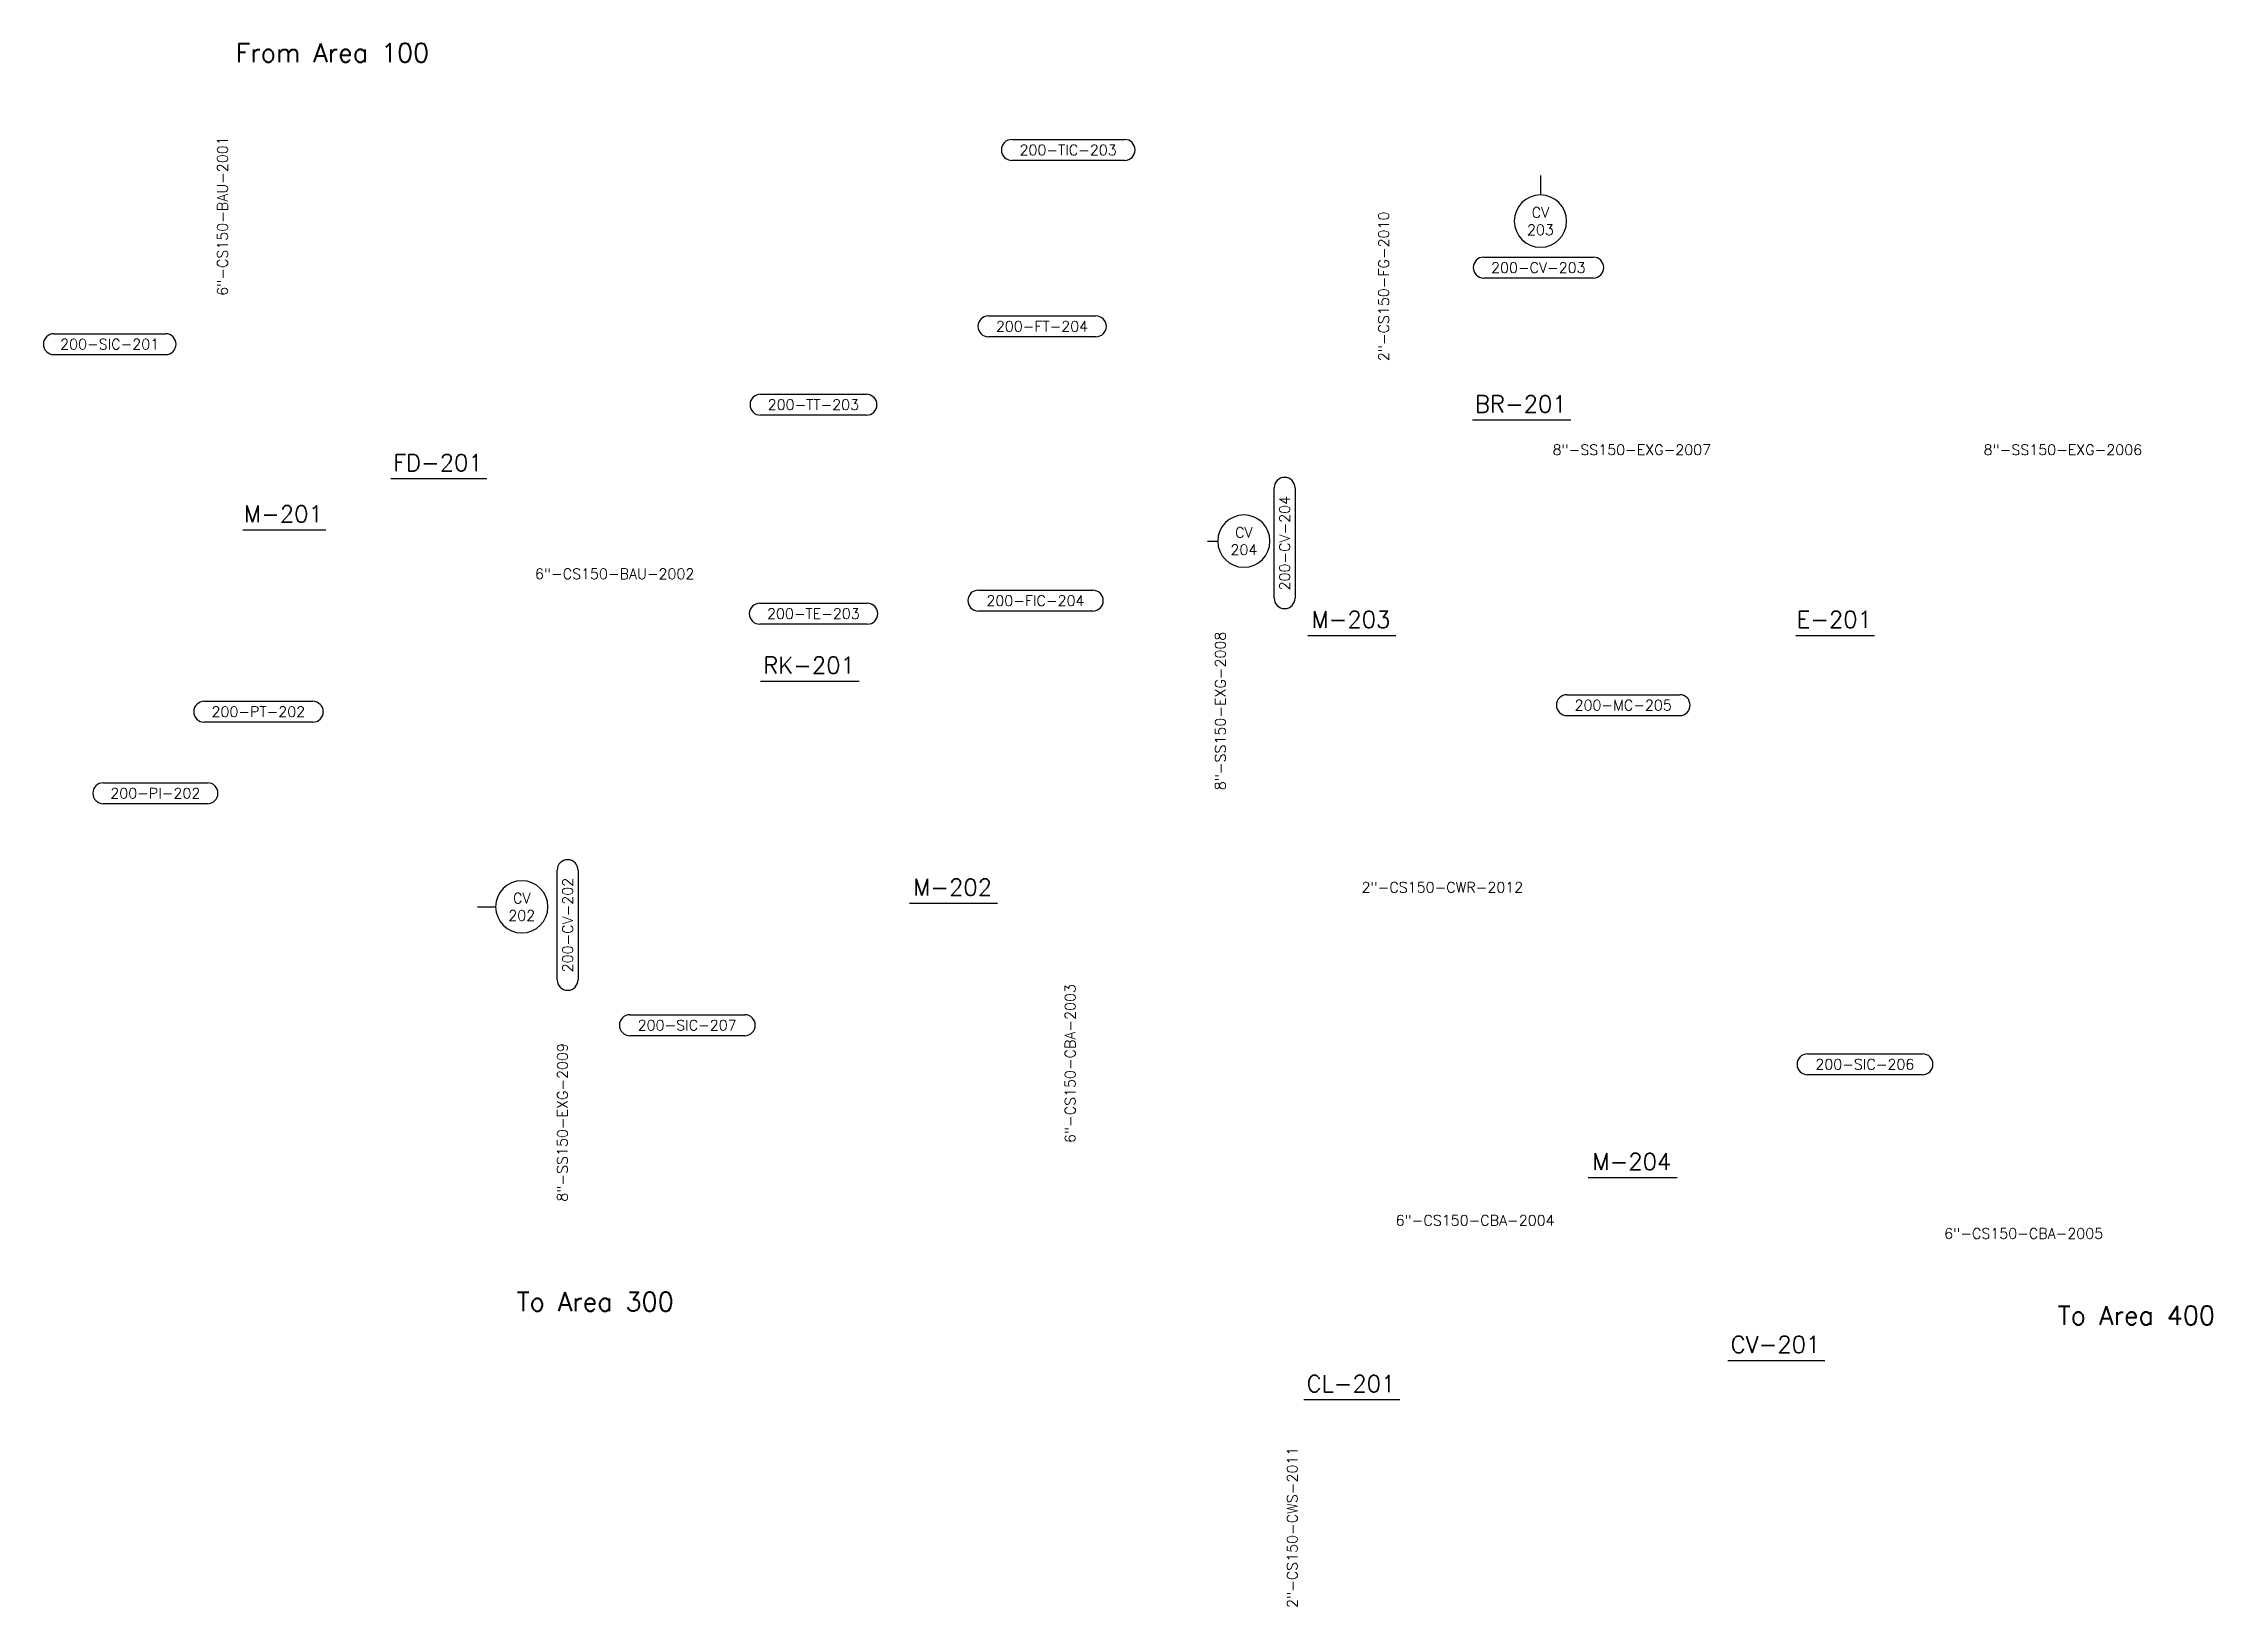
# Model space of a CAD drawing. Header units: inches. Extents: x 4.7 to 25.5, y 3.7 to 18.7.
import ezdxf
from ezdxf.enums import TextEntityAlignment as Align

# ---------------------------------------------------------------- set-up
doc = ezdxf.new("R2010")
doc.units = ezdxf.units.IN
doc.header["$MEASUREMENT"] = 0
doc.layers.add('Instrument', color=40, linetype='Continuous')
doc.layers.add('Text', color=7, linetype='Continuous')
doc.styles.get("Standard").update_dxf_attribs({"font": 'romans.shx', "height": 0.1})
doc.dimstyles.get("Standard").update_dxf_attribs({"dimtxt": 0.18, "dimasz": 0.18, "dimexe": 0.18, "dimexo": 0.0625, "dimgap": 0.09, "dimtad": 0, "dimtih": 1, "dimtoh": 1, "dimdec": 4, "dimzin": 0, "dimdsep": 46, "dimtxsty": 'Standard', "dimcen": 0.09, "dimadec": 0, "dimazin": 0, "dimtfac": 1, "dimtdec": 4, "dimtofl": 0, "dimtmove": 0, "dimatfit": 3, "dimfxl": 1, "dimtolj": 1, "dimtzin": 0, "dimarcsym": 0})

# ---------------------------------------------------------------- blocks, each defined once
blk = doc.blocks.new('*U16')
at = {"color": 0, "linetype": 'ByBlock', "lineweight": -3}
blk.add_line((-0.463, -0.152), (0.479, -0.152), dxfattribs=at)
at = {"color": 0, "linetype": 'ByBlock', "lineweight": -2}
blk.add_attdef('#(Equipment.Tag)', text='', height=0.16, dxfattribs=at).set_placement((0, 0), align=Align.MIDDLE)
blk = doc.blocks.new('*U17')
at = {"color": 0, "linetype": 'ByBlock', "lineweight": -3}
blk.add_line((-0.45, -0.152), (0.467, -0.152), dxfattribs=at)
at = {"color": 0, "linetype": 'ByBlock', "lineweight": -2}
blk.add_attdef('#(Equipment.Tag)', text='', height=0.16, dxfattribs=at).set_placement((0, 0), align=Align.MIDDLE)
blk = doc.blocks.new('*U18')
at = {"color": 0, "linetype": 'ByBlock', "lineweight": -3}
blk.add_line((-0.455, -0.152), (0.471, -0.152), dxfattribs=at)
at = {"color": 0, "linetype": 'ByBlock', "lineweight": -2}
blk.add_attdef('#(Equipment.Tag)', text='', height=0.16, dxfattribs=at).set_placement((0, 0), align=Align.MIDDLE)
blk = doc.blocks.new('*U19')
at = {"color": 0, "linetype": 'ByBlock', "lineweight": -3}
blk.add_line((-0.369, -0.152), (0.385, -0.152), dxfattribs=at)
at = {"color": 0, "linetype": 'ByBlock', "lineweight": -2}
blk.add_attdef('#(Equipment.Tag)', text='', height=0.16, dxfattribs=at).set_placement((0, 0), align=Align.MIDDLE)
blk = doc.blocks.new('Pipeline Tag_block')
at = {"color": 0, "linetype": 'ByBlock', "lineweight": -2}
blk.add_attdef('#(TargetObject.Tag)', text='', height=0.1, dxfattribs=at).set_placement((0, 0), align=Align.MIDDLE_CENTER)
blk = doc.blocks.new('*U120')
at = {"color": 0, "linetype": 'ByBlock', "lineweight": -2}
for p, q in [((-0.533, 0.093), (-0.021, 0.093)), ((-0.021, 0.093), (0.496, 0.093)), ((0.496, -0.108), (-0.533, -0.108))]:
    blk.add_line(p, q, dxfattribs=at)
for centre, start, end in [((-0.533, -0.007), 90, 270), ((0.496, -0.007), 270, 90)]:
    blk.add_arc(centre, 0.1, start, end, dxfattribs=at)
blk.add_attdef('#(TargetObject.Tag)', text='', height=0.1, dxfattribs=at).set_placement((-0.02, -0.057), align=Align.CENTER)
blk = doc.blocks.new('*U80')
at = {"color": 0, "linetype": 'ByBlock', "lineweight": -2}
for p, q in [((-0.526, 0.093), (-0.021, 0.093)), ((-0.021, 0.093), (0.488, 0.093)), ((0.488, -0.108), (-0.526, -0.108))]:
    blk.add_line(p, q, dxfattribs=at)
for centre, start, end in [((-0.526, -0.007), 90, 270), ((0.488, -0.007), 270, 90)]:
    blk.add_arc(centre, 0.1, start, end, dxfattribs=at)
blk.add_attdef('#(TargetObject.Tag)', text='', height=0.1, dxfattribs=at).set_placement((-0.02, -0.057), align=Align.CENTER)
blk = doc.blocks.new('*U90')
at = {"color": 0, "linetype": 'ByBlock', "lineweight": -2}
for start, end in [(0, 180), (180, 0)]:
    blk.add_arc((0, 0), 0.25, start, end, dxfattribs=at)
blk.add_wipeout([(-0.102, 0.149), (0.107, 0.151), (0.107, 0.024), (-0.102, 0.024)], dxfattribs=at)
blk.add_wipeout([(-0.157, -0.024), (0.162, -0.024), (0.162, -0.155), (-0.157, -0.155)], dxfattribs=at)
for tag, p in [('#(TargetObject.Type)', (0, 0.083)), ('#(TargetObject.LoopNumber)', (0, -0.083))]:
    blk.add_attdef(tag, text='', height=0.1, dxfattribs=at).set_placement(p, align=Align.MIDDLE_CENTER)
blk = doc.blocks.new('*U89')
at = {"color": 0, "linetype": 'ByBlock', "lineweight": -2}
for p, q in [((-0.543, 0.093), (-0.021, 0.093)), ((-0.021, 0.093), (0.506, 0.093)), ((0.506, -0.108), (-0.543, -0.108))]:
    blk.add_line(p, q, dxfattribs=at)
for centre, start, end in [((-0.543, -0.007), 90, 270), ((0.506, -0.007), 270, 90)]:
    blk.add_arc(centre, 0.1, start, end, dxfattribs=at)
blk.add_attdef('#(TargetObject.Tag)', text='', height=0.1, dxfattribs=at).set_placement((-0.02, -0.057), align=Align.CENTER)
blk = doc.blocks.new('*U121')
at = {"color": 0, "linetype": 'ByBlock', "lineweight": -2}
for p, q in [((-0.559, 0.093), (-0.021, 0.093)), ((-0.021, 0.093), (0.521, 0.093)), ((0.521, -0.108), (-0.559, -0.108))]:
    blk.add_line(p, q, dxfattribs=at)
for centre, start, end in [((-0.559, -0.007), 90, 270), ((0.521, -0.007), 270, 90)]:
    blk.add_arc(centre, 0.1, start, end, dxfattribs=at)
blk.add_attdef('#(TargetObject.Tag)', text='', height=0.1, dxfattribs=at).set_placement((-0.02, -0.057), align=Align.CENTER)
blk = doc.blocks.new('*U92')
at = {"color": 0, "linetype": 'ByBlock', "lineweight": -2}
for p, q in [((-0.538, 0.093), (-0.021, 0.093)), ((-0.021, 0.093), (0.501, 0.093)), ((0.501, -0.108), (-0.538, -0.108))]:
    blk.add_line(p, q, dxfattribs=at)
for centre, start, end in [((-0.538, -0.007), 90, 270), ((0.501, -0.007), 270, 90)]:
    blk.add_arc(centre, 0.1, start, end, dxfattribs=at)
blk.add_attdef('#(TargetObject.Tag)', text='', height=0.1, dxfattribs=at).set_placement((-0.02, -0.057), align=Align.CENTER)
blk = doc.blocks.new('*U77')
at = {"color": 0, "linetype": 'ByBlock', "lineweight": -2}
for p, q in [((-0.518, 0.093), (-0.021, 0.093)), ((-0.021, 0.093), (0.48, 0.093)), ((0.48, -0.108), (-0.518, -0.108))]:
    blk.add_line(p, q, dxfattribs=at)
for centre, start, end in [((-0.518, -0.007), 90, 270), ((0.48, -0.007), 270, 90)]:
    blk.add_arc(centre, 0.1, start, end, dxfattribs=at)
blk.add_attdef('#(TargetObject.Tag)', text='', height=0.1, dxfattribs=at).set_placement((-0.02, -0.057), align=Align.CENTER)
blk = doc.blocks.new('*U100')
at = {"color": 0, "linetype": 'ByBlock', "lineweight": -3}
blk.add_line((-0.389, -0.152), (0.405, -0.152), dxfattribs=at)
at = {"color": 0, "linetype": 'ByBlock', "lineweight": -2}
blk.add_attdef('#(Equipment.Tag)', text='', height=0.16, dxfattribs=at).set_placement((0, 0), align=Align.MIDDLE)
blk = doc.blocks.new('*U103')
at = {"color": 0, "linetype": 'ByBlock', "lineweight": -2}
for p, q in [((-0.554, 0.093), (-0.021, 0.093)), ((-0.021, 0.093), (0.516, 0.093)), ((0.516, -0.108), (-0.554, -0.108))]:
    blk.add_line(p, q, dxfattribs=at)
for centre, start, end in [((-0.554, -0.007), 90, 270), ((0.516, -0.007), 270, 90)]:
    blk.add_arc(centre, 0.1, start, end, dxfattribs=at)
blk.add_attdef('#(TargetObject.Tag)', text='', height=0.1, dxfattribs=at).set_placement((-0.02, -0.057), align=Align.CENTER)
blk = doc.blocks.new('*U104')
at = {"color": 0, "linetype": 'ByBlock', "lineweight": -3}
blk.add_line((-0.414, -0.152), (0.43, -0.152), dxfattribs=at)
at = {"color": 0, "linetype": 'ByBlock', "lineweight": -2}
blk.add_attdef('#(Equipment.Tag)', text='', height=0.16, dxfattribs=at).set_placement((0, 0), align=Align.MIDDLE)
blk = doc.blocks.new('*U107')
at = {"color": 0, "linetype": 'ByBlock', "lineweight": -2}
for p, q in [((-0.569, 0.093), (-0.021, 0.093)), ((-0.021, 0.093), (0.532, 0.093)), ((0.532, -0.108), (-0.569, -0.108))]:
    blk.add_line(p, q, dxfattribs=at)
for centre, start, end in [((-0.569, -0.007), 90, 270), ((0.532, -0.007), 270, 90)]:
    blk.add_arc(centre, 0.1, start, end, dxfattribs=at)
blk.add_attdef('#(TargetObject.Tag)', text='', height=0.1, dxfattribs=at).set_placement((-0.02, -0.057), align=Align.CENTER)
blk = doc.blocks.new('*U122')
at = {"color": 0, "linetype": 'ByBlock', "lineweight": -2}
for start, end in [(0, 180), (180, 0)]:
    blk.add_arc((0, 0), 0.25, start, end, dxfattribs=at)
blk.add_wipeout([(-0.102, 0.149), (0.107, 0.151), (0.107, 0.024), (-0.102, 0.024)], dxfattribs=at)
blk.add_wipeout([(-0.16, -0.024), (0.164, -0.024), (0.164, -0.155), (-0.16, -0.155)], dxfattribs=at)
for tag, p in [('#(TargetObject.Type)', (0, 0.083)), ('#(TargetObject.LoopNumber)', (0, -0.083))]:
    blk.add_attdef(tag, text='', height=0.1, dxfattribs=at).set_placement(p, align=Align.MIDDLE_CENTER)
blk = doc.blocks.new('*U123')
at = {"color": 0, "linetype": 'ByBlock', "lineweight": -2}
for p, q in [((-0.546, 0.093), (-0.021, 0.093)), ((-0.021, 0.093), (0.509, 0.093)), ((0.509, -0.108), (-0.546, -0.108))]:
    blk.add_line(p, q, dxfattribs=at)
for centre, start, end in [((-0.546, -0.007), 90, 270), ((0.509, -0.007), 270, 90)]:
    blk.add_arc(centre, 0.1, start, end, dxfattribs=at)
blk.add_attdef('#(TargetObject.Tag)', text='', height=0.1, dxfattribs=at).set_placement((-0.02, -0.057), align=Align.CENTER)
blk = doc.blocks.new('*U115')
at = {"color": 0, "linetype": 'ByBlock', "lineweight": -2}
for p, q in [((-0.566, 0.093), (-0.021, 0.093)), ((-0.021, 0.093), (0.529, 0.093)), ((0.529, -0.108), (-0.566, -0.108))]:
    blk.add_line(p, q, dxfattribs=at)
for centre, start, end in [((-0.566, -0.007), 90, 270), ((0.529, -0.007), 270, 90)]:
    blk.add_arc(centre, 0.1, start, end, dxfattribs=at)
blk.add_attdef('#(TargetObject.Tag)', text='', height=0.1, dxfattribs=at).set_placement((-0.02, -0.057), align=Align.CENTER)
blk = doc.blocks.new('*U116')
at = {"color": 0, "linetype": 'ByBlock', "lineweight": -3}
blk.add_line((-0.418, -0.152), (0.434, -0.152), dxfattribs=at)
at = {"color": 0, "linetype": 'ByBlock', "lineweight": -2}
blk.add_attdef('#(Equipment.Tag)', text='', height=0.16, dxfattribs=at).set_placement((0, 0), align=Align.MIDDLE)

msp = doc.modelspace()

# ---------------------------------------------------------------- block references
at = {"layer": 'Instrument', "linetype": 'ByBlock'}
for name, p, values in [('*U90', (19.048, 17), {'#(TargetObject.Type)': 'CV', '#(TargetObject.LoopNumber)': '203'}), ('*U122', (16.21, 13.938), {'#(TargetObject.Type)': 'CV', '#(TargetObject.LoopNumber)': '204'}), ('*U90', (9.299, 10.438), {'#(TargetObject.Type)': 'CV', '#(TargetObject.LoopNumber)': '202'})]:
    msp.add_blockref(name, p, dxfattribs=at).add_auto_attribs(values)
at = {"layer": 'Text', "rotation": 90}
for p, values in [((6.435, 17.048), {'#(TargetObject.Tag)': '6"-CS150-BAU-2001'}), ((17.548, 16.375), {'#(TargetObject.Tag)': '2"-CS150-FG-2010'}), ((15.985, 12.312), {'#(TargetObject.Tag)': '8"-SS150-EXG-2008'}), ((14.548, 8.938), {'#(TargetObject.Tag)': '6"-CS150-CBA-2003'}), ((9.688, 8.375), {'#(TargetObject.Tag)': '8"-SS150-EXG-2009'}), ((16.673, 4.5), {'#(TargetObject.Tag)': '2"-CS150-CWS-2011'})]:
    msp.add_blockref('Pipeline Tag_block', p, dxfattribs=at).add_auto_attribs(values)
at = {"layer": 'Text'}
for name, p, values in [('*U121', (14.548, 17.688), {'#(TargetObject.Tag)': '200-TIC-203'}), ('*U120', (14.298, 16), {'#(TargetObject.Tag)': '200-FT-204'}), ('*U103', (5.375, 15.829), {'#(TargetObject.Tag)': '200-SIC-201'}), ('*U80', (12.11, 15.25), {'#(TargetObject.Tag)': '200-TT-203'}), ('*U16', (18.86, 15.25), {'#(Equipment.Tag)': 'BR-201'}), ('*U17', (8.497, 14.688), {'#(Equipment.Tag)': 'FD-201'}), ('Pipeline Tag_block', (19.923, 14.812), {'#(TargetObject.Tag)': '8"-SS150-EXG-2007'}), ('Pipeline Tag_block', (24.048, 14.812), {'#(TargetObject.Tag)': '8"-SS150-EXG-2006'}), ('*U100', (7.018, 14.198), {'#(Equipment.Tag)': 'M-201'}), ('Pipeline Tag_block', (10.188, 13.625), {'#(TargetObject.Tag)': '6"-CS150-BAU-2002'}), ('*U120', (12.11, 13.25), {'#(TargetObject.Tag)': '200-TE-203'}), ('*U115', (14.235, 13.375), {'#(TargetObject.Tag)': '200-FIC-204'}), ('*U104', (17.235, 13.188), {'#(Equipment.Tag)': 'M-203'}), ('*U19', (21.86, 13.188), {'#(Equipment.Tag)': 'E-201'}), ('*U16', (12.048, 12.75), {'#(Equipment.Tag)': 'RK-201'}), ('*U121', (19.86, 12.375), {'#(TargetObject.Tag)': '200-MC-205'}), ('*U92', (6.798, 12.312), {'#(TargetObject.Tag)': '200-PT-202'}), ('*U77', (5.812, 11.532), {'#(TargetObject.Tag)': '200-PI-202'}), ('*U104', (13.423, 10.625), {'#(Equipment.Tag)': 'M-202'}), ('Pipeline Tag_block', (18.11, 10.625), {'#(TargetObject.Tag)': '2"-CS150-CWR-2012'}), ('*U107', (10.902, 9.312), {'#(TargetObject.Tag)': '200-SIC-207'}), ('*U107', (22.173, 8.938), {'#(TargetObject.Tag)': '200-SIC-206'}), ('*U116', (19.923, 8), {'#(Equipment.Tag)': 'M-204'}), ('Pipeline Tag_block', (18.423, 7.438), {'#(TargetObject.Tag)': '6"-CS150-CBA-2004'}), ('Pipeline Tag_block', (23.673, 7.312), {'#(TargetObject.Tag)': '6"-CS150-CBA-2005'}), ('*U18', (21.298, 6.25), {'#(Equipment.Tag)': 'CV-201'}), ('*U17', (17.235, 5.875), {'#(Equipment.Tag)': 'CL-201'})]:
    msp.add_blockref(name, p, dxfattribs=at).add_auto_attribs(values)

# ---------------------------------------------------------------- texts
at = {"char_height": 0.18, "attachment_point": 1}
for s, insert in [('From Area 100', (6.562, 18.701)), ('To Area 300', (9.25, 6.75)), ('To Area 400', (24, 6.618))]:
    msp.add_mtext_dynamic_manual_height_columns(s, width=2.09357, gutter_width=0.5, heights=[0], dxfattribs=dict(at, insert=insert))

# ---------------------------------------------------------------- next in the draw order: block references
at = {"layer": 'Text'}
msp.add_blockref('*U89', (19.048, 16.562), dxfattribs=at).add_auto_attribs({'#(TargetObject.Tag)': '200-CV-203'})
for name, p, rotation, values in [('*U123', (16.593, 13.938), 90, {'#(TargetObject.Tag)': '200-CV-204'}), ('*U89', (9.731, 10.283), 90.00000000000001, {'#(TargetObject.Tag)': '200-CV-202'})]:
    msp.add_blockref(name, p, dxfattribs=dict(at, rotation=rotation)).add_auto_attribs(values)

# ---------------------------------------------------------------- next in the draw order: leaders
at = {"layer": 'Instrument', "linetype": 'ByBlock', "has_arrowhead": 0}
for points in [[(19.048, 17.438), (19.048, 17.25)], [(15.862, 13.938), (15.96, 13.938)], [(8.875, 10.438), (9.049, 10.438)]]:
    msp.add_leader(points, dimstyle='Standard', dxfattribs=at)

doc.saveas('drawing.dxf')
